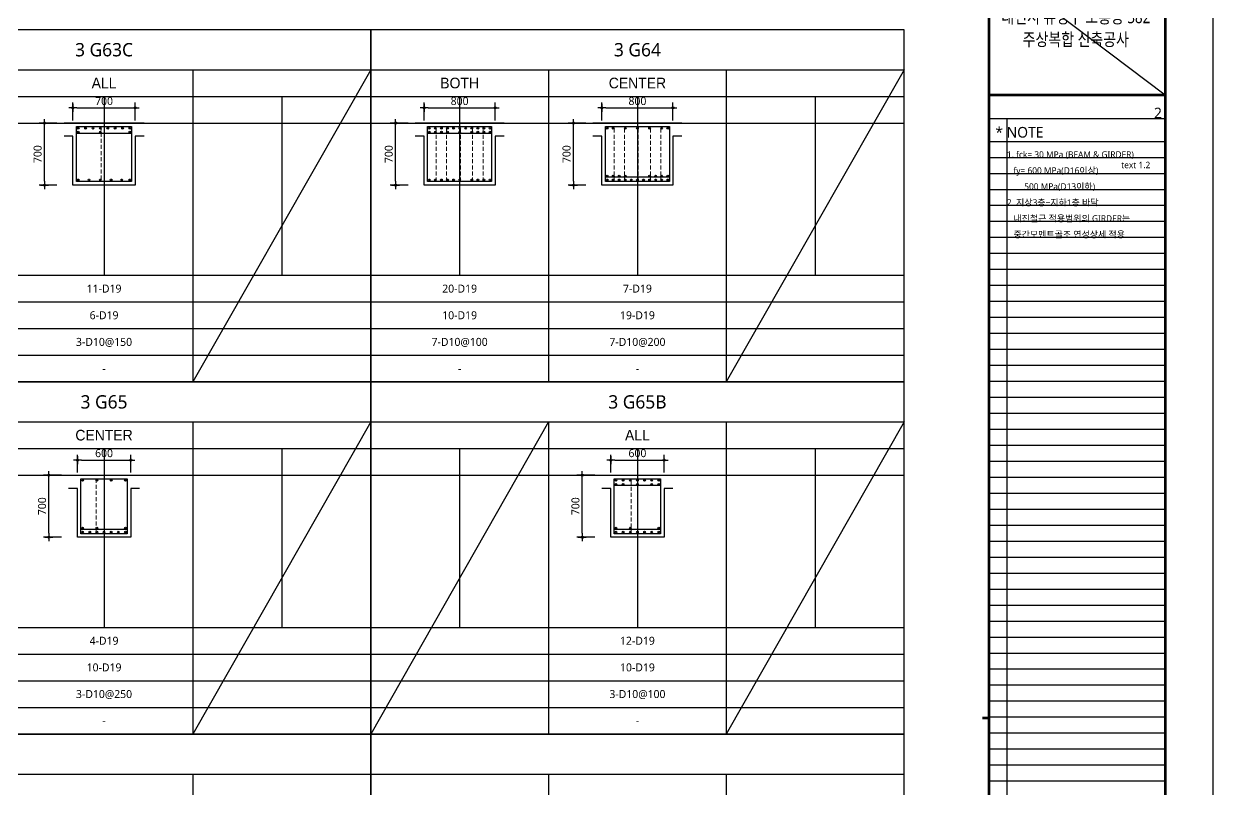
# Model space of a CAD drawing. Header units: millimetres. Extents: x 0 to 252030, y -124740 to 196020.
# Drawn here: x 137850 to 151230, y 150629 to 159247 of the extents above; entities that cross this region are included whole.
import ezdxf
from ezdxf.enums import TextEntityAlignment as Align

# ---------------------------------------------------------------- set-up
doc = ezdxf.new("R2010")
doc.units = ezdxf.units.MM
doc.header["$LTSCALE"] = 30
doc.linetypes.add('HID', pattern=[2.3, 1.5, -0.8])
doc.layers.get('DEFPOINTS').update_dxf_attribs({"color": 142})
for name, color, linetype in [('0-SEC1', 3, 'Continuous'), ('CON', 2, 'Continuous'), ('DIM', 7, 'Continuous'), ('ETC', 7, 'Continuous'), ('S-철근', 3, 'Continuous'), ('SHEET', 7, 'Continuous'), ('TEX', 3, 'Continuous'), ('TXT', 3, 'Continuous'), ('XR-FORM_(도룡동)$0$AA-SHEET', 9, 'Continuous'), ('XR-FORM_(도룡동)$0$Sheet', 7, 'Continuous'), ('XR-FORM_(도룡동)$0$Sheet-text', 3, 'Continuous')]:
    doc.layers.add(name, color=color, linetype=linetype)
doc.layers.add('TieBar', color=7, linetype='HID', lineweight=0)
doc.styles.get("Standard").update_dxf_attribs({"font": 'malgun.ttf'})
doc.styles.add('XR-FORM_(도룡동)$3$맑은고딕', font='malgun.ttf')
doc.styles.add('돋움', font='Dotum.ttf')
doc.styles.add('맑은 고딕', font='malgun.ttf')
doc.dimstyles.new('30NDIM', dxfattribs={"dimscale": 50, "dimtxt": 3, "dimasz": 1.5, "dimexe": 2, "dimexo": 6, "dimgap": 1, "dimtad": 1, "dimdec": 0, "dimrnd": 0.25, "dimzin": 0, "dimdsep": 46, "dimtxsty": 'Standard', "dimblk": 'Z_DOT', "dimcen": 5, "dimclrd": 256, "dimclre": 256, "dimclrt": 3, "dimadec": 0, "dimazin": 0, "dimtm": 1e-09, "dimtfac": 1, "dimtdec": 0, "dimtix": 1, "dimtmove": 2, "dimatfit": 1, "dimldrblk": 'Z_DOT', "dimfxl": 1, "dimtolj": 1, "dimtzin": 0, "dimarcsym": 0})

# ---------------------------------------------------------------- blocks, each defined once
blk = doc.blocks.new('Z_DOT')
at = {"layer": 'DIM', "color": 0}
for p, q in [((-1, 0), (1, 0)), ((0, -1), (0, 1))]:
    blk.add_line(p, q, dxfattribs=at)
for radius in [0.25, 0.125]:
    blk.add_circle((0, 0), radius, dxfattribs=at)
blk = doc.blocks.new('*D263')
at = {"layer": 'DEFPOINTS', "color": 0, "transparency": 16777216}
for p in [(139103, 158300), (138403, 157979), (139103, 157979)]:
    blk.add_point(p, dxfattribs=at)
at = {"layer": 'DIM', "lineweight": -2, "transparency": 16777216}
for p, q in [((138403, 158159), (138403, 158360)), ((138448, 158300), (139058, 158300)), ((139103, 158159), (139103, 158360))]:
    blk.add_line(p, q, dxfattribs=at)
at = {"layer": 'DIM', "lineweight": -2, "transparency": 16777216, "xscale": 45, "yscale": 45, "zscale": 45, "rotation": 180}
blk.add_blockref('Z_DOT', (138403, 158300), dxfattribs=at)
at = {"layer": 'DIM', "lineweight": -2, "transparency": 16777216, "xscale": 45, "yscale": 45, "zscale": 45}
blk.add_blockref('Z_DOT', (139103, 158300), dxfattribs=at)
at = {"layer": 'DIM', "color": 3, "transparency": 16777216, "insert": (138753, 158376), "char_height": 90, "attachment_point": 5}
blk.add_mtext('\\A1;700', dxfattribs=at)
blk = doc.blocks.new('*D264')
at = {"layer": 'DEFPOINTS', "color": 0, "transparency": 16777216}
for p in [(138083, 158129), (138403, 158129), (138403, 157429)]:
    blk.add_point(p, dxfattribs=at)
at = {"layer": 'DIM', "lineweight": -2, "transparency": 16777216}
for p, q in [((138223, 158129), (138023, 158129)), ((138083, 157474), (138083, 158084)), ((138223, 157429), (138023, 157429))]:
    blk.add_line(p, q, dxfattribs=at)
at = {"layer": 'DIM', "lineweight": -2, "transparency": 16777216, "xscale": 45, "yscale": 45, "zscale": 45}
for p, rotation in [((138083, 158129), 90), ((138083, 157429), 270)]:
    blk.add_blockref('Z_DOT', p, dxfattribs=dict(at, rotation=rotation))
at = {"layer": 'DIM', "color": 3, "transparency": 16777216, "insert": (138006, 157779), "char_height": 90, "attachment_point": 5, "rotation": 90}
blk.add_mtext('\\A1;700', dxfattribs=at)
blk = doc.blocks.new('*D265')
at = {"layer": 'DEFPOINTS', "color": 0, "transparency": 16777216}
for p in [(143153, 158300), (142353, 157979), (143153, 157979)]:
    blk.add_point(p, dxfattribs=at)
at = {"layer": 'DIM', "lineweight": -2, "transparency": 16777216}
for p, q in [((142353, 158159), (142353, 158360)), ((142398, 158300), (143108, 158300)), ((143153, 158159), (143153, 158360))]:
    blk.add_line(p, q, dxfattribs=at)
at = {"layer": 'DIM', "lineweight": -2, "transparency": 16777216, "xscale": 45, "yscale": 45, "zscale": 45, "rotation": 180}
blk.add_blockref('Z_DOT', (142353, 158300), dxfattribs=at)
at = {"layer": 'DIM', "lineweight": -2, "transparency": 16777216, "xscale": 45, "yscale": 45, "zscale": 45}
blk.add_blockref('Z_DOT', (143153, 158300), dxfattribs=at)
at = {"layer": 'DIM', "color": 3, "transparency": 16777216, "insert": (142753, 158376), "char_height": 90, "attachment_point": 5}
blk.add_mtext('\\A1;800', dxfattribs=at)
blk = doc.blocks.new('*D266')
at = {"layer": 'DEFPOINTS', "color": 0, "transparency": 16777216}
for p in [(142033, 158129), (142353, 158129), (142353, 157429)]:
    blk.add_point(p, dxfattribs=at)
at = {"layer": 'DIM', "lineweight": -2, "transparency": 16777216}
for p, q in [((142173, 158129), (141973, 158129)), ((142033, 157474), (142033, 158084)), ((142173, 157429), (141973, 157429))]:
    blk.add_line(p, q, dxfattribs=at)
at = {"layer": 'DIM', "lineweight": -2, "transparency": 16777216, "xscale": 45, "yscale": 45, "zscale": 45}
for p, rotation in [((142033, 158129), 90), ((142033, 157429), 270)]:
    blk.add_blockref('Z_DOT', p, dxfattribs=dict(at, rotation=rotation))
at = {"layer": 'DIM', "color": 3, "transparency": 16777216, "insert": (141956, 157779), "char_height": 90, "attachment_point": 5, "rotation": 90}
blk.add_mtext('\\A1;700', dxfattribs=at)
blk = doc.blocks.new('*D267')
at = {"layer": 'DEFPOINTS', "color": 0, "transparency": 16777216}
for p in [(145153, 158300), (144353, 157979), (145153, 157979)]:
    blk.add_point(p, dxfattribs=at)
at = {"layer": 'DIM', "lineweight": -2, "transparency": 16777216}
for p, q in [((144353, 158159), (144353, 158360)), ((144398, 158300), (145108, 158300)), ((145153, 158159), (145153, 158360))]:
    blk.add_line(p, q, dxfattribs=at)
at = {"layer": 'DIM', "lineweight": -2, "transparency": 16777216, "xscale": 45, "yscale": 45, "zscale": 45, "rotation": 180}
blk.add_blockref('Z_DOT', (144353, 158300), dxfattribs=at)
at = {"layer": 'DIM', "lineweight": -2, "transparency": 16777216, "xscale": 45, "yscale": 45, "zscale": 45}
blk.add_blockref('Z_DOT', (145153, 158300), dxfattribs=at)
at = {"layer": 'DIM', "color": 3, "transparency": 16777216, "insert": (144753, 158376), "char_height": 90, "attachment_point": 5}
blk.add_mtext('\\A1;800', dxfattribs=at)
blk = doc.blocks.new('*D268')
at = {"layer": 'DEFPOINTS', "color": 0, "transparency": 16777216}
for p in [(144033, 158129), (144353, 158129), (144353, 157429)]:
    blk.add_point(p, dxfattribs=at)
at = {"layer": 'DIM', "lineweight": -2, "transparency": 16777216}
for p, q in [((144173, 158129), (143973, 158129)), ((144033, 157474), (144033, 158084)), ((144173, 157429), (143973, 157429))]:
    blk.add_line(p, q, dxfattribs=at)
at = {"layer": 'DIM', "lineweight": -2, "transparency": 16777216, "xscale": 45, "yscale": 45, "zscale": 45}
for p, rotation in [((144033, 158129), 90), ((144033, 157429), 270)]:
    blk.add_blockref('Z_DOT', p, dxfattribs=dict(at, rotation=rotation))
at = {"layer": 'DIM', "color": 3, "transparency": 16777216, "insert": (143956, 157779), "char_height": 90, "attachment_point": 5, "rotation": 90}
blk.add_mtext('\\A1;700', dxfattribs=at)
blk = doc.blocks.new('*D273')
at = {"layer": 'DEFPOINTS', "color": 0, "transparency": 16777216}
for p in [(139053, 154335), (138453, 154015), (139053, 154015)]:
    blk.add_point(p, dxfattribs=at)
at = {"layer": 'DIM', "lineweight": -2, "transparency": 16777216}
for p, q in [((138453, 154195), (138453, 154395)), ((138498, 154335), (139008, 154335)), ((139053, 154195), (139053, 154395))]:
    blk.add_line(p, q, dxfattribs=at)
at = {"layer": 'DIM', "lineweight": -2, "transparency": 16777216, "xscale": 45, "yscale": 45, "zscale": 45, "rotation": 180}
blk.add_blockref('Z_DOT', (138453, 154335), dxfattribs=at)
at = {"layer": 'DIM', "lineweight": -2, "transparency": 16777216, "xscale": 45, "yscale": 45, "zscale": 45}
blk.add_blockref('Z_DOT', (139053, 154335), dxfattribs=at)
at = {"layer": 'DIM', "color": 3, "transparency": 16777216, "insert": (138753, 154412), "char_height": 90, "attachment_point": 5}
blk.add_mtext('\\A1;600', dxfattribs=at)
blk = doc.blocks.new('*D274')
at = {"layer": 'DEFPOINTS', "color": 0, "transparency": 16777216}
for p in [(138133, 154165), (138453, 154165), (138453, 153465)]:
    blk.add_point(p, dxfattribs=at)
at = {"layer": 'DIM', "lineweight": -2, "transparency": 16777216}
for p, q in [((138273, 154165), (138073, 154165)), ((138133, 153510), (138133, 154120)), ((138273, 153465), (138073, 153465))]:
    blk.add_line(p, q, dxfattribs=at)
at = {"layer": 'DIM', "lineweight": -2, "transparency": 16777216, "xscale": 45, "yscale": 45, "zscale": 45}
for p, rotation in [((138133, 154165), 90), ((138133, 153465), 270)]:
    blk.add_blockref('Z_DOT', p, dxfattribs=dict(at, rotation=rotation))
at = {"layer": 'DIM', "color": 3, "transparency": 16777216, "insert": (138056, 153815), "char_height": 90, "attachment_point": 5, "rotation": 90}
blk.add_mtext('\\A1;700', dxfattribs=at)
blk = doc.blocks.new('*D275')
at = {"layer": 'DEFPOINTS', "color": 0, "transparency": 16777216}
for p in [(145053, 154335), (144453, 154015), (145053, 154015)]:
    blk.add_point(p, dxfattribs=at)
at = {"layer": 'DIM', "lineweight": -2, "transparency": 16777216}
for p, q in [((144453, 154195), (144453, 154395)), ((144498, 154335), (145008, 154335)), ((145053, 154195), (145053, 154395))]:
    blk.add_line(p, q, dxfattribs=at)
at = {"layer": 'DIM', "lineweight": -2, "transparency": 16777216, "xscale": 45, "yscale": 45, "zscale": 45, "rotation": 180}
blk.add_blockref('Z_DOT', (144453, 154335), dxfattribs=at)
at = {"layer": 'DIM', "lineweight": -2, "transparency": 16777216, "xscale": 45, "yscale": 45, "zscale": 45}
blk.add_blockref('Z_DOT', (145053, 154335), dxfattribs=at)
at = {"layer": 'DIM', "color": 3, "transparency": 16777216, "insert": (144753, 154412), "char_height": 90, "attachment_point": 5}
blk.add_mtext('\\A1;600', dxfattribs=at)
blk = doc.blocks.new('*D276')
at = {"layer": 'DEFPOINTS', "color": 0, "transparency": 16777216}
for p in [(144133, 154165), (144453, 154165), (144453, 153465)]:
    blk.add_point(p, dxfattribs=at)
at = {"layer": 'DIM', "lineweight": -2, "transparency": 16777216}
for p, q in [((144273, 154165), (144073, 154165)), ((144133, 153510), (144133, 154120)), ((144273, 153465), (144073, 153465))]:
    blk.add_line(p, q, dxfattribs=at)
at = {"layer": 'DIM', "lineweight": -2, "transparency": 16777216, "xscale": 45, "yscale": 45, "zscale": 45}
for p, rotation in [((144133, 154165), 90), ((144133, 153465), 270)]:
    blk.add_blockref('Z_DOT', p, dxfattribs=dict(at, rotation=rotation))
at = {"layer": 'DIM', "color": 3, "transparency": 16777216, "insert": (144056, 153815), "char_height": 90, "attachment_point": 5, "rotation": 90}
blk.add_mtext('\\A1;700', dxfattribs=at)
blk = doc.blocks.new('XR-FORM_(도룡동)$0$S')
at = {"layer": 'DEFPOINTS'}
for p, q in [((75750, 52950), (82250, 52950)), ((75640, 52073), (82226, 52073)), ((76315, 52073), (76315, 20700)), ((82250, 51196), (75640, 51196)), ((82250, 50596), (75640, 50596)), ((82250, 49996), (75640, 49996)), ((82250, 49396), (75640, 49396)), ((82250, 48796), (75640, 48796)), ((82250, 48196), (75640, 48196)), ((82250, 47596), (75640, 47596)), ((82250, 46996), (75640, 46996)), ((82250, 46396), (75640, 46396)), ((82250, 45796), (75640, 45796)), ((82250, 45196), (75640, 45196)), ((82250, 44596), (75640, 44596)), ((82250, 43996), (75640, 43996)), ((82250, 43396), (75640, 43396)), ((82250, 42796), (75640, 42796)), ((82250, 42196), (75640, 42196)), ((82250, 41596), (75640, 41596)), ((82250, 40996), (75640, 40996)), ((82250, 40396), (75640, 40396)), ((82250, 39796), (75640, 39796)), ((82250, 39196), (75640, 39196)), ((82250, 38596), (75640, 38596)), ((82250, 37996), (75640, 37996)), ((82250, 37396), (75640, 37396)), ((82250, 36796), (75640, 36796)), ((82250, 36196), (75640, 36196)), ((82250, 35596), (75640, 35596)), ((82250, 34996), (75640, 34996)), ((82250, 34396), (75640, 34396)), ((82250, 33796), (75640, 33796)), ((82250, 33196), (75640, 33196)), ((82250, 32596), (75640, 32596)), ((82250, 31996), (75640, 31996)), ((82250, 31396), (75640, 31396)), ((82250, 30796), (75640, 30796)), ((82250, 30196), (75640, 30196)), ((82250, 29596), (75640, 29596)), ((82250, 28996), (75640, 28996)), ((82250, 28396), (75640, 28396)), ((82250, 27796), (75640, 27796)), ((82250, 27196), (75640, 27196))]:
    blk.add_line(p, q, dxfattribs=at)
at = {"layer": 'XR-FORM_(도룡동)$0$AA-SHEET', "const_width": 99.9}
blk.add_lwpolyline([(75750, 52950), (82250, 52950)], dxfattribs=at)
at = {"layer": 'XR-FORM_(도룡동)$0$Sheet', "const_width": 100}
blk.add_lwpolyline([(1850, 57950), (82250, 57950), (82250, 1200), (1850, 1200)], close=True, dxfattribs=at)
for points in [[(75640, 57950), (75640, 1200)], [(75640, 52950), (82250, 52950)]]:
    blk.add_lwpolyline(points, dxfattribs=at)
at = {"layer": 'XR-FORM_(도룡동)$0$Sheet', "linetype": 'Continuous', "const_width": 100}
blk.add_lwpolyline([(75640, 29575), (75390, 29575)], dxfattribs=at)
at = {"layer": 'DEFPOINTS', "style": 'XR-FORM_(도룡동)$3$맑은고딕'}
blk.add_text('2', height=400, dxfattribs=at).set_placement((82126, 52273), align=Align.MIDDLE_RIGHT)
blk.add_text('text 1.2', height=240, dxfattribs=at).set_placement((80599, 50202))
at = {"layer": 'XR-FORM_(도룡동)$0$Sheet-text', "style": 'XR-FORM_(도룡동)$3$맑은고딕'}
blk.add_text('* NOTE', height=400, dxfattribs=at).set_placement((75881, 51550), align=Align.MIDDLE_LEFT)
blk = doc.blocks.new('XR-FORM_(도룡동)', base_point=(101.33, -56114.51))
at = {"layer": 'DEFPOINTS'}
blk.add_line((377.95, 289.75), (411, 264.75), dxfattribs=at)
blk.add_lwpolyline([(0, 0), (420, 0), (420, 297), (0, 297)], close=True, dxfattribs=at)
at = {"xscale": 0.005, "yscale": 0.005, "zscale": 0.005}
blk.add_blockref('XR-FORM_(도룡동)$0$S', (-0.25, 0), dxfattribs=at)
at = {"layer": 'XR-FORM_(도룡동)$0$Sheet-text', "style": 'XR-FORM_(도룡동)$3$맑은고딕', "width": 0.8}
for s, p in [('대전시 유성구 도룡동 382', (394.23, 279.42)), ('주상복합 신축공사', (394.23, 275.17))]:
    blk.add_text(s, height=2.4, dxfattribs=at).set_placement(p, align=Align.MIDDLE_CENTER)
blk = doc.blocks.new('NOTE-보일람표')
at = {"layer": 'TEX', "style": '맑은 고딕'}
for s, p in [('1. fck= 30 MPa (BEAM & GIRDER)', (0, -144)), ('   fy= 600 MPa(D16이상) ', (0, -324)), ('        500 MPa(D13이하)', (0, -504)), ('2. 지상3층~지하1층 바닥', (0, -684)), ('   내진철근 적용범위의 GIRDER는', (0, -864)), ('   중간모멘트골조 연성상세 적용', (0, -1044))]:
    blk.add_text(s, height=72, dxfattribs=at).set_placement(p, align=Align.MIDDLE_LEFT)
blk = doc.blocks.new('4등분')
at = {"layer": 'DEFPOINTS'}
for p, q in [((1000, 3214), (1000, 1200)), ((3000, 3214), (3000, 1200)), ((5000, 3214), (5000, 1200)), ((0, 2914), (6000, 2914))]:
    blk.add_line(p, q, dxfattribs=at)
at = {"layer": 'SHEET'}
blk.add_line((0, 3514), (6000, 3514), dxfattribs=at)
at = {"layer": 'SHEET', "color": 6}
for p, q in [((2000, 3514), (2000, 0)), ((4000, 3514), (4000, 0)), ((0, 3214), (6000, 3214)), ((0, 1200), (6000, 1200)), ((0, 900), (6000, 900)), ((0, 600), (6000, 600)), ((0, 300), (6000, 300))]:
    blk.add_line(p, q, dxfattribs=at)
at = {"layer": 'SHEET'}
blk.add_lwpolyline([(6000, 3964), (0, 3964), (0, 0), (6000, 0)], close=True, dxfattribs=at)

msp = doc.modelspace()

# ---------------------------------------------------------------- hatches: boundary and pattern name
at = {"layer": 'S-철근'}
h = msp.add_hatch(color=256, dxfattribs=at)
edge = h.paths.add_edge_path()
edge.add_arc((138462.08013, 158070.41992), 9.55, 0, 180)
edge.add_arc((138462.08013, 158070.41992), 9.55, 180, 360)
h = msp.add_hatch(color=256, dxfattribs=at)
edge = h.paths.add_edge_path()
edge.add_arc((138462.08013, 158026.31992), 9.55, 0, 180)
edge.add_arc((138462.08013, 158026.31992), 9.55, 180, 360)
h = msp.add_hatch(color=256, dxfattribs=at)
edge = h.paths.add_edge_path()
edge.add_arc((138545.20013, 158070.41992), 9.55, 0, 180)
edge.add_arc((138545.20013, 158070.41992), 9.55, 180, 360)
h = msp.add_hatch(color=256, dxfattribs=at)
edge = h.paths.add_edge_path()
edge.add_arc((138628.32013, 158070.41992), 9.55, 0, 180)
edge.add_arc((138628.32013, 158070.41992), 9.55, 180, 360)
h = msp.add_hatch(color=256, dxfattribs=at)
edge = h.paths.add_edge_path()
edge.add_arc((138711.44013, 158070.41992), 9.55, 0, 180)
edge.add_arc((138711.44013, 158070.41992), 9.55, 180, 360)
h = msp.add_hatch(color=256, dxfattribs=at)
edge = h.paths.add_edge_path()
edge.add_arc((138711.44013, 158026.31992), 9.55, 0, 180)
edge.add_arc((138711.44013, 158026.31992), 9.55, 180, 360)
h = msp.add_hatch(color=256, dxfattribs=at)
edge = h.paths.add_edge_path()
edge.add_arc((138794.56013, 158070.41992), 9.55, 0, 180)
edge.add_arc((138794.56013, 158070.41992), 9.55, 180, 360)
h = msp.add_hatch(color=256, dxfattribs=at)
edge = h.paths.add_edge_path()
edge.add_arc((138877.68013, 158070.41992), 9.55, 0, 180)
edge.add_arc((138877.68013, 158070.41992), 9.55, 180, 360)
h = msp.add_hatch(color=256, dxfattribs=at)
edge = h.paths.add_edge_path()
edge.add_arc((138960.80013, 158070.41992), 9.55, 0, 180)
edge.add_arc((138960.80013, 158070.41992), 9.55, 180, 360)
h = msp.add_hatch(color=256, dxfattribs=at)
edge = h.paths.add_edge_path()
edge.add_arc((139043.92013, 158070.41992), 9.55, 0, 180)
edge.add_arc((139043.92013, 158070.41992), 9.55, 180, 360)
h = msp.add_hatch(color=256, dxfattribs=at)
edge = h.paths.add_edge_path()
edge.add_arc((139043.92013, 158026.31992), 9.55, 0, 180)
edge.add_arc((139043.92013, 158026.31992), 9.55, 180, 360)
h = msp.add_hatch(color=256, dxfattribs=at)
edge = h.paths.add_edge_path()
edge.add_arc((142412.08013, 158070.41992), 9.55, 0, 180)
edge.add_arc((142412.08013, 158070.41992), 9.55, 180, 360)
h = msp.add_hatch(color=256, dxfattribs=at)
edge = h.paths.add_edge_path()
edge.add_arc((142412.08013, 158026.31992), 9.55, 0, 180)
edge.add_arc((142412.08013, 158026.31992), 9.55, 180, 360)
h = msp.add_hatch(color=256, dxfattribs=at)
edge = h.paths.add_edge_path()
edge.add_arc((142480.26413, 158070.41992), 9.55, 0, 180)
edge.add_arc((142480.26413, 158070.41992), 9.55, 180, 360)
h = msp.add_hatch(color=256, dxfattribs=at)
edge = h.paths.add_edge_path()
edge.add_arc((142480.26413, 158026.31992), 9.55, 0, 180)
edge.add_arc((142480.26413, 158026.31992), 9.55, 180, 360)
h = msp.add_hatch(color=256, dxfattribs=at)
edge = h.paths.add_edge_path()
edge.add_arc((142548.44813, 158070.41992), 9.55, 0, 180)
edge.add_arc((142548.44813, 158070.41992), 9.55, 180, 360)
h = msp.add_hatch(color=256, dxfattribs=at)
edge = h.paths.add_edge_path()
edge.add_arc((142548.44813, 158026.31992), 9.55, 0, 180)
edge.add_arc((142548.44813, 158026.31992), 9.55, 180, 360)
h = msp.add_hatch(color=256, dxfattribs=at)
edge = h.paths.add_edge_path()
edge.add_arc((142616.63213, 158070.41992), 9.55, 0, 180)
edge.add_arc((142616.63213, 158070.41992), 9.55, 180, 360)
h = msp.add_hatch(color=256, dxfattribs=at)
edge = h.paths.add_edge_path()
edge.add_arc((142616.63213, 158026.31992), 9.55, 0, 180)
edge.add_arc((142616.63213, 158026.31992), 9.55, 180, 360)
h = msp.add_hatch(color=256, dxfattribs=at)
edge = h.paths.add_edge_path()
edge.add_arc((142684.81613, 158070.41992), 9.55, 0, 180)
edge.add_arc((142684.81613, 158070.41992), 9.55, 180, 360)
h = msp.add_hatch(color=256, dxfattribs=at)
edge = h.paths.add_edge_path()
edge.add_arc((142753.00013, 158070.41992), 9.55, 0, 180)
edge.add_arc((142753.00013, 158070.41992), 9.55, 180, 360)
h = msp.add_hatch(color=256, dxfattribs=at)
edge = h.paths.add_edge_path()
edge.add_arc((142753.00013, 158026.31992), 9.55, 0, 180)
edge.add_arc((142753.00013, 158026.31992), 9.55, 180, 360)
h = msp.add_hatch(color=256, dxfattribs=at)
edge = h.paths.add_edge_path()
edge.add_arc((142821.18413, 158070.41992), 9.55, 0, 180)
edge.add_arc((142821.18413, 158070.41992), 9.55, 180, 360)
h = msp.add_hatch(color=256, dxfattribs=at)
edge = h.paths.add_edge_path()
edge.add_arc((142889.36813, 158070.41992), 9.55, 0, 180)
edge.add_arc((142889.36813, 158070.41992), 9.55, 180, 360)
h = msp.add_hatch(color=256, dxfattribs=at)
edge = h.paths.add_edge_path()
edge.add_arc((142889.36813, 158026.31992), 9.55, 0, 180)
edge.add_arc((142889.36813, 158026.31992), 9.55, 180, 360)
h = msp.add_hatch(color=256, dxfattribs=at)
edge = h.paths.add_edge_path()
edge.add_arc((142957.55213, 158070.41992), 9.55, 0, 180)
edge.add_arc((142957.55213, 158070.41992), 9.55, 180, 360)
h = msp.add_hatch(color=256, dxfattribs=at)
edge = h.paths.add_edge_path()
edge.add_arc((142957.55213, 158026.31992), 9.55, 0, 180)
edge.add_arc((142957.55213, 158026.31992), 9.55, 180, 360)
h = msp.add_hatch(color=256, dxfattribs=at)
edge = h.paths.add_edge_path()
edge.add_arc((143025.73613, 158070.41992), 9.55, 0, 180)
edge.add_arc((143025.73613, 158070.41992), 9.55, 180, 360)
h = msp.add_hatch(color=256, dxfattribs=at)
edge = h.paths.add_edge_path()
edge.add_arc((143025.73613, 158026.31992), 9.55, 0, 180)
edge.add_arc((143025.73613, 158026.31992), 9.55, 180, 360)
h = msp.add_hatch(color=256, dxfattribs=at)
edge = h.paths.add_edge_path()
edge.add_arc((143093.92013, 158070.41992), 9.55, 0, 180)
edge.add_arc((143093.92013, 158070.41992), 9.55, 180, 360)
h = msp.add_hatch(color=256, dxfattribs=at)
edge = h.paths.add_edge_path()
edge.add_arc((143093.92013, 158026.31992), 9.55, 0, 180)
edge.add_arc((143093.92013, 158026.31992), 9.55, 180, 360)
h = msp.add_hatch(color=256, dxfattribs=at)
edge = h.paths.add_edge_path()
edge.add_arc((144412.08013, 158070.41992), 9.55, 0, 180)
edge.add_arc((144412.08013, 158070.41992), 9.55, 180, 360)
h = msp.add_hatch(color=256, dxfattribs=at)
edge = h.paths.add_edge_path()
edge.add_arc((144480.26413, 158070.41992), 9.55, 0, 180)
edge.add_arc((144480.26413, 158070.41992), 9.55, 180, 360)
h = msp.add_hatch(color=256, dxfattribs=at)
edge = h.paths.add_edge_path()
edge.add_arc((144616.63213, 158070.41992), 9.55, 0, 180)
edge.add_arc((144616.63213, 158070.41992), 9.55, 180, 360)
h = msp.add_hatch(color=256, dxfattribs=at)
edge = h.paths.add_edge_path()
edge.add_arc((144753.00013, 158070.41992), 9.55, 0, 180)
edge.add_arc((144753.00013, 158070.41992), 9.55, 180, 360)
h = msp.add_hatch(color=256, dxfattribs=at)
edge = h.paths.add_edge_path()
edge.add_arc((144889.36813, 158070.41992), 9.55, 0, 180)
edge.add_arc((144889.36813, 158070.41992), 9.55, 180, 360)
h = msp.add_hatch(color=256, dxfattribs=at)
edge = h.paths.add_edge_path()
edge.add_arc((145025.73613, 158070.41992), 9.55, 0, 180)
edge.add_arc((145025.73613, 158070.41992), 9.55, 180, 360)
h = msp.add_hatch(color=256, dxfattribs=at)
edge = h.paths.add_edge_path()
edge.add_arc((145093.92013, 158070.41992), 9.55, 0, 180)
edge.add_arc((145093.92013, 158070.41992), 9.55, 180, 360)
h = msp.add_hatch(color=256, dxfattribs=at)
edge = h.paths.add_edge_path()
edge.add_arc((138462.08013, 157488.57992), 9.55, 0, 180)
edge.add_arc((138462.08013, 157488.57992), 9.55, 180, 360)
h = msp.add_hatch(color=256, dxfattribs=at)
edge = h.paths.add_edge_path()
edge.add_arc((138583.02708, 157488.57992), 9.55, 0, 180)
edge.add_arc((138583.02708, 157488.57992), 9.55, 180, 360)
h = msp.add_hatch(color=256, dxfattribs=at)
edge = h.paths.add_edge_path()
edge.add_arc((138711.44013, 157488.57992), 9.55, 0, 180)
edge.add_arc((138711.44013, 157488.57992), 9.55, 180, 360)
h = msp.add_hatch(color=256, dxfattribs=at)
edge = h.paths.add_edge_path()
edge.add_arc((138833.0165, 157488.57992), 9.55, 0, 180)
edge.add_arc((138833.0165, 157488.57992), 9.55, 180, 360)
h = msp.add_hatch(color=256, dxfattribs=at)
edge = h.paths.add_edge_path()
edge.add_arc((138950.93953, 157488.57992), 9.55, 0, 180)
edge.add_arc((138950.93953, 157488.57992), 9.55, 180, 360)
h = msp.add_hatch(color=256, dxfattribs=at)
edge = h.paths.add_edge_path()
edge.add_arc((139043.92013, 157488.57992), 9.55, 0, 180)
edge.add_arc((139043.92013, 157488.57992), 9.55, 180, 360)
h = msp.add_hatch(color=256, dxfattribs=at)
edge = h.paths.add_edge_path()
edge.add_arc((142412.08013, 157488.57992), 9.55, 0, 180)
edge.add_arc((142412.08013, 157488.57992), 9.55, 180, 360)
h = msp.add_hatch(color=256, dxfattribs=at)
edge = h.paths.add_edge_path()
edge.add_arc((142480.26413, 157488.57992), 9.55, 0, 180)
edge.add_arc((142480.26413, 157488.57992), 9.55, 180, 360)
h = msp.add_hatch(color=256, dxfattribs=at)
edge = h.paths.add_edge_path()
edge.add_arc((142548.44813, 157488.57992), 9.55, 0, 180)
edge.add_arc((142548.44813, 157488.57992), 9.55, 180, 360)
h = msp.add_hatch(color=256, dxfattribs=at)
edge = h.paths.add_edge_path()
edge.add_arc((142616.63213, 157488.57992), 9.55, 0, 180)
edge.add_arc((142616.63213, 157488.57992), 9.55, 180, 360)
h = msp.add_hatch(color=256, dxfattribs=at)
edge = h.paths.add_edge_path()
edge.add_arc((142684.81613, 157488.57992), 9.55, 0, 180)
edge.add_arc((142684.81613, 157488.57992), 9.55, 180, 360)
h = msp.add_hatch(color=256, dxfattribs=at)
edge = h.paths.add_edge_path()
edge.add_arc((142753.00013, 157488.57992), 9.55, 0, 180)
edge.add_arc((142753.00013, 157488.57992), 9.55, 180, 360)
h = msp.add_hatch(color=256, dxfattribs=at)
edge = h.paths.add_edge_path()
edge.add_arc((142889.36813, 157488.57992), 9.55, 0, 180)
edge.add_arc((142889.36813, 157488.57992), 9.55, 180, 360)
h = msp.add_hatch(color=256, dxfattribs=at)
edge = h.paths.add_edge_path()
edge.add_arc((142957.55213, 157488.57992), 9.55, 0, 180)
edge.add_arc((142957.55213, 157488.57992), 9.55, 180, 360)
h = msp.add_hatch(color=256, dxfattribs=at)
edge = h.paths.add_edge_path()
edge.add_arc((143025.73613, 157488.57992), 9.55, 0, 180)
edge.add_arc((143025.73613, 157488.57992), 9.55, 180, 360)
h = msp.add_hatch(color=256, dxfattribs=at)
edge = h.paths.add_edge_path()
edge.add_arc((143093.92013, 157488.57992), 9.55, 0, 180)
edge.add_arc((143093.92013, 157488.57992), 9.55, 180, 360)
h = msp.add_hatch(color=256, dxfattribs=at)
edge = h.paths.add_edge_path()
edge.add_arc((144412.08013, 157532.67992), 9.55, 0, 180)
edge.add_arc((144412.08013, 157532.67992), 9.55, 180, 360)
h = msp.add_hatch(color=256, dxfattribs=at)
edge = h.paths.add_edge_path()
edge.add_arc((144412.08013, 157488.57992), 9.55, 0, 180)
edge.add_arc((144412.08013, 157488.57992), 9.55, 180, 360)
h = msp.add_hatch(color=256, dxfattribs=at)
edge = h.paths.add_edge_path()
edge.add_arc((144480.26413, 157532.67992), 9.55, 0, 180)
edge.add_arc((144480.26413, 157532.67992), 9.55, 180, 360)
h = msp.add_hatch(color=256, dxfattribs=at)
edge = h.paths.add_edge_path()
edge.add_arc((144480.26413, 157488.57992), 9.55, 0, 180)
edge.add_arc((144480.26413, 157488.57992), 9.55, 180, 360)
h = msp.add_hatch(color=256, dxfattribs=at)
edge = h.paths.add_edge_path()
edge.add_arc((144548.44813, 157532.67992), 9.55, 0, 180)
edge.add_arc((144548.44813, 157532.67992), 9.55, 180, 360)
h = msp.add_hatch(color=256, dxfattribs=at)
edge = h.paths.add_edge_path()
edge.add_arc((144548.44813, 157488.57992), 9.55, 0, 180)
edge.add_arc((144548.44813, 157488.57992), 9.55, 180, 360)
h = msp.add_hatch(color=256, dxfattribs=at)
edge = h.paths.add_edge_path()
edge.add_arc((144616.63213, 157532.67992), 9.55, 0, 180)
edge.add_arc((144616.63213, 157532.67992), 9.55, 180, 360)
h = msp.add_hatch(color=256, dxfattribs=at)
edge = h.paths.add_edge_path()
edge.add_arc((144616.63213, 157488.57992), 9.55, 0, 180)
edge.add_arc((144616.63213, 157488.57992), 9.55, 180, 360)
h = msp.add_hatch(color=256, dxfattribs=at)
edge = h.paths.add_edge_path()
edge.add_arc((144684.81613, 157488.57992), 9.55, 0, 180)
edge.add_arc((144684.81613, 157488.57992), 9.55, 180, 360)
h = msp.add_hatch(color=256, dxfattribs=at)
edge = h.paths.add_edge_path()
edge.add_arc((144753.00013, 157488.57992), 9.55, 0, 180)
edge.add_arc((144753.00013, 157488.57992), 9.55, 180, 360)
h = msp.add_hatch(color=256, dxfattribs=at)
edge = h.paths.add_edge_path()
edge.add_arc((144821.18413, 157488.57992), 9.55, 0, 180)
edge.add_arc((144821.18413, 157488.57992), 9.55, 180, 360)
h = msp.add_hatch(color=256, dxfattribs=at)
edge = h.paths.add_edge_path()
edge.add_arc((144889.36813, 157532.67992), 9.55, 0, 180)
edge.add_arc((144889.36813, 157532.67992), 9.55, 180, 360)
h = msp.add_hatch(color=256, dxfattribs=at)
edge = h.paths.add_edge_path()
edge.add_arc((144889.36813, 157488.57992), 9.55, 0, 180)
edge.add_arc((144889.36813, 157488.57992), 9.55, 180, 360)
h = msp.add_hatch(color=256, dxfattribs=at)
edge = h.paths.add_edge_path()
edge.add_arc((144957.55213, 157532.67992), 9.55, 0, 180)
edge.add_arc((144957.55213, 157532.67992), 9.55, 180, 360)
h = msp.add_hatch(color=256, dxfattribs=at)
edge = h.paths.add_edge_path()
edge.add_arc((144957.55213, 157488.57992), 9.55, 0, 180)
edge.add_arc((144957.55213, 157488.57992), 9.55, 180, 360)
h = msp.add_hatch(color=256, dxfattribs=at)
edge = h.paths.add_edge_path()
edge.add_arc((145025.73613, 157532.67992), 9.55, 0, 180)
edge.add_arc((145025.73613, 157532.67992), 9.55, 180, 360)
h = msp.add_hatch(color=256, dxfattribs=at)
edge = h.paths.add_edge_path()
edge.add_arc((145025.73613, 157488.57992), 9.55, 0, 180)
edge.add_arc((145025.73613, 157488.57992), 9.55, 180, 360)
h = msp.add_hatch(color=256, dxfattribs=at)
edge = h.paths.add_edge_path()
edge.add_arc((145093.92013, 157532.67992), 9.55, 0, 180)
edge.add_arc((145093.92013, 157532.67992), 9.55, 180, 360)
h = msp.add_hatch(color=256, dxfattribs=at)
edge = h.paths.add_edge_path()
edge.add_arc((145093.92013, 157488.57992), 9.55, 0, 180)
edge.add_arc((145093.92013, 157488.57992), 9.55, 180, 360)
h = msp.add_hatch(color=256, dxfattribs=at)
edge = h.paths.add_edge_path()
edge.add_arc((138512.08013, 154105.91992), 9.55, 0, 180)
edge.add_arc((138512.08013, 154105.91992), 9.55, 180, 360)
h = msp.add_hatch(color=256, dxfattribs=at)
edge = h.paths.add_edge_path()
edge.add_arc((138672.69347, 154105.91992), 9.55, 0, 180)
edge.add_arc((138672.69347, 154105.91992), 9.55, 180, 360)
h = msp.add_hatch(color=256, dxfattribs=at)
edge = h.paths.add_edge_path()
edge.add_arc((138833.3068, 154105.91992), 9.55, 0, 180)
edge.add_arc((138833.3068, 154105.91992), 9.55, 180, 360)
h = msp.add_hatch(color=256, dxfattribs=at)
edge = h.paths.add_edge_path()
edge.add_arc((138993.92013, 154105.91992), 9.55, 0, 180)
edge.add_arc((138993.92013, 154105.91992), 9.55, 180, 360)
h = msp.add_hatch(color=256, dxfattribs=at)
edge = h.paths.add_edge_path()
edge.add_arc((144512.08013, 154105.91992), 9.55, 0, 180)
edge.add_arc((144512.08013, 154105.91992), 9.55, 180, 360)
h = msp.add_hatch(color=256, dxfattribs=at)
edge = h.paths.add_edge_path()
edge.add_arc((144512.08013, 154061.81992), 9.55, 0, 180)
edge.add_arc((144512.08013, 154061.81992), 9.55, 180, 360)
h = msp.add_hatch(color=256, dxfattribs=at)
edge = h.paths.add_edge_path()
edge.add_arc((144592.3868, 154105.91992), 9.55, 0, 180)
edge.add_arc((144592.3868, 154105.91992), 9.55, 180, 360)
h = msp.add_hatch(color=256, dxfattribs=at)
edge = h.paths.add_edge_path()
edge.add_arc((144592.3868, 154061.81992), 9.55, 0, 180)
edge.add_arc((144592.3868, 154061.81992), 9.55, 180, 360)
h = msp.add_hatch(color=256, dxfattribs=at)
edge = h.paths.add_edge_path()
edge.add_arc((144672.69347, 154105.91992), 9.55, 0, 180)
edge.add_arc((144672.69347, 154105.91992), 9.55, 180, 360)
h = msp.add_hatch(color=256, dxfattribs=at)
edge = h.paths.add_edge_path()
edge.add_arc((144753.00013, 154105.91992), 9.55, 0, 180)
edge.add_arc((144753.00013, 154105.91992), 9.55, 180, 360)
h = msp.add_hatch(color=256, dxfattribs=at)
edge = h.paths.add_edge_path()
edge.add_arc((144753.00013, 154061.81992), 9.55, 0, 180)
edge.add_arc((144753.00013, 154061.81992), 9.55, 180, 360)
h = msp.add_hatch(color=256, dxfattribs=at)
edge = h.paths.add_edge_path()
edge.add_arc((144833.3068, 154105.91992), 9.55, 0, 180)
edge.add_arc((144833.3068, 154105.91992), 9.55, 180, 360)
h = msp.add_hatch(color=256, dxfattribs=at)
edge = h.paths.add_edge_path()
edge.add_arc((144913.61347, 154105.91992), 9.55, 0, 180)
edge.add_arc((144913.61347, 154105.91992), 9.55, 180, 360)
h = msp.add_hatch(color=256, dxfattribs=at)
edge = h.paths.add_edge_path()
edge.add_arc((144913.61347, 154061.81992), 9.55, 0, 180)
edge.add_arc((144913.61347, 154061.81992), 9.55, 180, 360)
h = msp.add_hatch(color=256, dxfattribs=at)
edge = h.paths.add_edge_path()
edge.add_arc((144993.92013, 154105.91992), 9.55, 0, 180)
edge.add_arc((144993.92013, 154105.91992), 9.55, 180, 360)
h = msp.add_hatch(color=256, dxfattribs=at)
edge = h.paths.add_edge_path()
edge.add_arc((144993.92013, 154061.81992), 9.55, 0, 180)
edge.add_arc((144993.92013, 154061.81992), 9.55, 180, 360)
h = msp.add_hatch(color=256, dxfattribs=at)
edge = h.paths.add_edge_path()
edge.add_arc((138512.08013, 153568.17992), 9.55, 0, 180)
edge.add_arc((138512.08013, 153568.17992), 9.55, 180, 360)
h = msp.add_hatch(color=256, dxfattribs=at)
edge = h.paths.add_edge_path()
edge.add_arc((138512.08013, 153524.07992), 9.55, 0, 180)
edge.add_arc((138512.08013, 153524.07992), 9.55, 180, 360)
h = msp.add_hatch(color=256, dxfattribs=at)
edge = h.paths.add_edge_path()
edge.add_arc((138592.3868, 153524.07992), 9.55, 0, 180)
edge.add_arc((138592.3868, 153524.07992), 9.55, 180, 360)
h = msp.add_hatch(color=256, dxfattribs=at)
edge = h.paths.add_edge_path()
edge.add_arc((138672.69347, 153568.17992), 9.55, 0, 180)
edge.add_arc((138672.69347, 153568.17992), 9.55, 180, 360)
h = msp.add_hatch(color=256, dxfattribs=at)
edge = h.paths.add_edge_path()
edge.add_arc((138672.69347, 153524.07992), 9.55, 0, 180)
edge.add_arc((138672.69347, 153524.07992), 9.55, 180, 360)
h = msp.add_hatch(color=256, dxfattribs=at)
edge = h.paths.add_edge_path()
edge.add_arc((138753.00013, 153524.07992), 9.55, 0, 180)
edge.add_arc((138753.00013, 153524.07992), 9.55, 180, 360)
h = msp.add_hatch(color=256, dxfattribs=at)
edge = h.paths.add_edge_path()
edge.add_arc((138833.3068, 153524.07992), 9.55, 0, 180)
edge.add_arc((138833.3068, 153524.07992), 9.55, 180, 360)
h = msp.add_hatch(color=256, dxfattribs=at)
edge = h.paths.add_edge_path()
edge.add_arc((138913.61347, 153524.07992), 9.55, 0, 180)
edge.add_arc((138913.61347, 153524.07992), 9.55, 180, 360)
h = msp.add_hatch(color=256, dxfattribs=at)
edge = h.paths.add_edge_path()
edge.add_arc((138993.92013, 153568.17992), 9.55, 0, 180)
edge.add_arc((138993.92013, 153568.17992), 9.55, 180, 360)
h = msp.add_hatch(color=256, dxfattribs=at)
edge = h.paths.add_edge_path()
edge.add_arc((138993.92013, 153524.07992), 9.55, 0, 180)
edge.add_arc((138993.92013, 153524.07992), 9.55, 180, 360)
h = msp.add_hatch(color=256, dxfattribs=at)
edge = h.paths.add_edge_path()
edge.add_arc((144512.08013, 153568.17992), 9.55, 0, 180)
edge.add_arc((144512.08013, 153568.17992), 9.55, 180, 360)
h = msp.add_hatch(color=256, dxfattribs=at)
edge = h.paths.add_edge_path()
edge.add_arc((144512.08013, 153524.07992), 9.55, 0, 180)
edge.add_arc((144512.08013, 153524.07992), 9.55, 180, 360)
h = msp.add_hatch(color=256, dxfattribs=at)
edge = h.paths.add_edge_path()
edge.add_arc((144592.3868, 153524.07992), 9.55, 0, 180)
edge.add_arc((144592.3868, 153524.07992), 9.55, 180, 360)
h = msp.add_hatch(color=256, dxfattribs=at)
edge = h.paths.add_edge_path()
edge.add_arc((144672.69347, 153568.17992), 9.55, 0, 180)
edge.add_arc((144672.69347, 153568.17992), 9.55, 180, 360)
h = msp.add_hatch(color=256, dxfattribs=at)
edge = h.paths.add_edge_path()
edge.add_arc((144672.69347, 153524.07992), 9.55, 0, 180)
edge.add_arc((144672.69347, 153524.07992), 9.55, 180, 360)
h = msp.add_hatch(color=256, dxfattribs=at)
edge = h.paths.add_edge_path()
edge.add_arc((144753.00013, 153524.07992), 9.55, 0, 180)
edge.add_arc((144753.00013, 153524.07992), 9.55, 180, 360)
h = msp.add_hatch(color=256, dxfattribs=at)
edge = h.paths.add_edge_path()
edge.add_arc((144833.3068, 153524.07992), 9.55, 0, 180)
edge.add_arc((144833.3068, 153524.07992), 9.55, 180, 360)
h = msp.add_hatch(color=256, dxfattribs=at)
edge = h.paths.add_edge_path()
edge.add_arc((144913.61347, 153524.07992), 9.55, 0, 180)
edge.add_arc((144913.61347, 153524.07992), 9.55, 180, 360)
h = msp.add_hatch(color=256, dxfattribs=at)
edge = h.paths.add_edge_path()
edge.add_arc((144993.92013, 153568.17992), 9.55, 0, 180)
edge.add_arc((144993.92013, 153568.17992), 9.55, 180, 360)
h = msp.add_hatch(color=256, dxfattribs=at)
edge = h.paths.add_edge_path()
edge.add_arc((144993.92013, 153524.07992), 9.55, 0, 180)
edge.add_arc((144993.92013, 153524.07992), 9.55, 180, 360)

# ---------------------------------------------------------------- linework, layer by layer
at = {"layer": 'CON', "color": 8}
for p, q in [((138303.00013, 158129.49992), (139203.00013, 158129.49992)), ((142253.00013, 158129.49992), (143253.00013, 158129.49992)), ((144253.00013, 158129.49992), (145253.00013, 158129.49992)), ((138353.00013, 154164.99992), (139153.00013, 154164.99992)), ((144353.00013, 154164.99992), (145153.00013, 154164.99992))]:
    msp.add_line(p, q, dxfattribs=at)
for points in [[(139203.00013, 157979.49992), (139103.00013, 157979.49992), (139103.00013, 157429.49992), (138403.00013, 157429.49992), (138403.00013, 157979.49992), (138303.00013, 157979.49992)], [(143253.00013, 157979.49992), (143153.00013, 157979.49992), (143153.00013, 157429.49992), (142353.00013, 157429.49992), (142353.00013, 157979.49992), (142253.00013, 157979.49992)], [(145253.00013, 157979.49992), (145153.00013, 157979.49992), (145153.00013, 157429.49992), (144353.00013, 157429.49992), (144353.00013, 157979.49992), (144253.00013, 157979.49992)], [(139153.00013, 154014.99992), (139053.00013, 154014.99992), (139053.00013, 153464.99992), (138453.00013, 153464.99992), (138453.00013, 154014.99992), (138353.00013, 154014.99992)], [(145153.00013, 154014.99992), (145053.00013, 154014.99992), (145053.00013, 153464.99992), (144453.00013, 153464.99992), (144453.00013, 154014.99992), (144353.00013, 154014.99992)]]:
    msp.add_lwpolyline(points, dxfattribs=at)
at = {"layer": 'ETC', "color": 8}
for p, q in [((138443.00013, 158016.76992), (139063.00013, 158016.76992)), ((142393.00013, 158016.76992), (143113.00013, 158016.76992)), ((144393.00013, 157523.12992), (145113.00013, 157523.12992)), ((144493.00013, 154052.26992), (145013.00013, 154052.26992)), ((138493.00013, 153558.62992), (139013.00013, 153558.62992)), ((144493.00013, 153558.62992), (145013.00013, 153558.62992))]:
    msp.add_line(p, q, dxfattribs=at)
at = {"layer": 'S-철근'}
for points in [[(138443.00013, 157469.49992), (138443.00013, 158089.49992), (139063.00013, 158089.49992), (139063.00013, 157469.49992), (138443.00013, 157469.49992)], [(142393.00013, 157469.49992), (142393.00013, 158089.49992), (143113.00013, 158089.49992), (143113.00013, 157469.49992), (142393.00013, 157469.49992)], [(144393.00013, 157469.49992), (144393.00013, 158089.49992), (145113.00013, 158089.49992), (145113.00013, 157469.49992), (144393.00013, 157469.49992)], [(138493.00013, 153504.99992), (138493.00013, 154124.99992), (139013.00013, 154124.99992), (139013.00013, 153504.99992), (138493.00013, 153504.99992)], [(144493.00013, 153504.99992), (144493.00013, 154124.99992), (145013.00013, 154124.99992), (145013.00013, 153504.99992), (144493.00013, 153504.99992)]]:
    msp.add_lwpolyline(points, dxfattribs=at)
for centre in [(138462.08013, 158070.41992), (138462.08013, 158026.31992), (138545.20013, 158070.41992), (138628.32013, 158070.41992), (138711.44013, 158070.41992), (138711.44013, 158026.31992), (138794.56013, 158070.41992), (138877.68013, 158070.41992), (138960.80013, 158070.41992), (139043.92013, 158070.41992), (139043.92013, 158026.31992), (142412.08013, 158070.41992), (142412.08013, 158026.31992), (142480.26413, 158070.41992), (142480.26413, 158026.31992), (142548.44813, 158070.41992), (142548.44813, 158026.31992), (142616.63213, 158070.41992), (142616.63213, 158026.31992), (142684.81613, 158070.41992), (142753.00013, 158070.41992), (142753.00013, 158026.31992), (142821.18413, 158070.41992), (142889.36813, 158070.41992), (142889.36813, 158026.31992), (142957.55213, 158070.41992), (142957.55213, 158026.31992), (143025.73613, 158070.41992), (143025.73613, 158026.31992), (143093.92013, 158070.41992), (143093.92013, 158026.31992), (144412.08013, 158070.41992), (144480.26413, 158070.41992), (144616.63213, 158070.41992), (144753.00013, 158070.41992), (144889.36813, 158070.41992), (145025.73613, 158070.41992), (145093.92013, 158070.41992), (138462.08013, 157488.57992), (138583.02708, 157488.57992), (138711.44013, 157488.57992), (138833.0165, 157488.57992), (138950.93953, 157488.57992), (139043.92013, 157488.57992), (142412.08013, 157488.57992), (142480.26413, 157488.57992), (142548.44813, 157488.57992), (142616.63213, 157488.57992), (142684.81613, 157488.57992), (142753.00013, 157488.57992), (142889.36813, 157488.57992), (142957.55213, 157488.57992), (143025.73613, 157488.57992), (143093.92013, 157488.57992), (144412.08013, 157532.67992), (144412.08013, 157488.57992), (144480.26413, 157532.67992), (144480.26413, 157488.57992), (144548.44813, 157532.67992), (144548.44813, 157488.57992), (144616.63213, 157532.67992), (144616.63213, 157488.57992), (144684.81613, 157488.57992), (144753.00013, 157488.57992), (144821.18413, 157488.57992), (144889.36813, 157532.67992), (144889.36813, 157488.57992), (144957.55213, 157532.67992), (144957.55213, 157488.57992), (145025.73613, 157532.67992), (145025.73613, 157488.57992), (145093.92013, 157532.67992), (145093.92013, 157488.57992), (138512.08013, 154105.91992), (138672.69347, 154105.91992), (138833.3068, 154105.91992), (138993.92013, 154105.91992), (144512.08013, 154105.91992), (144512.08013, 154061.81992), (144592.3868, 154105.91992), (144592.3868, 154061.81992), (144672.69347, 154105.91992), (144753.00013, 154105.91992), (144753.00013, 154061.81992), (144833.3068, 154105.91992), (144913.61347, 154105.91992), (144913.61347, 154061.81992), (144993.92013, 154105.91992), (144993.92013, 154061.81992), (138512.08013, 153568.17992), (138512.08013, 153524.07992), (138592.3868, 153524.07992), (138672.69347, 153568.17992), (138672.69347, 153524.07992), (138753.00013, 153524.07992), (138833.3068, 153524.07992), (138913.61347, 153524.07992), (138993.92013, 153568.17992), (138993.92013, 153524.07992), (144512.08013, 153568.17992), (144512.08013, 153524.07992), (144592.3868, 153524.07992), (144672.69347, 153568.17992), (144672.69347, 153524.07992), (144753.00013, 153524.07992), (144833.3068, 153524.07992), (144913.61347, 153524.07992), (144993.92013, 153568.17992), (144993.92013, 153524.07992)]:
    msp.add_circle(centre, 9.55, dxfattribs=at)
at = {"layer": 'SHEET'}
for p, q in [((141753.00013, 158729.49992), (139753.00013, 155214.99992)), ((147753.00013, 158729.49992), (145753.00013, 155214.99992)), ((141753.00013, 154764.99992), (139753.00013, 151250.49992)), ((143753.00013, 154764.99992), (141753.00013, 151250.49992)), ((147753.00013, 154764.99992), (145753.00013, 151250.49992))]:
    msp.add_line(p, q, dxfattribs=at)
at = {"layer": 'TieBar'}
for p, q in [((138720.99013, 158089.49992), (138720.99013, 157469.49992)), ((142489.81413, 157469.49992), (142489.81413, 158089.49992)), ((142607.08213, 157469.49992), (142607.08213, 158089.49992)), ((142762.55013, 157469.49992), (142762.55013, 158089.49992)), ((142898.91813, 157469.49992), (142898.91813, 158089.49992)), ((143016.18613, 157469.49992), (143016.18613, 158089.49992)), ((144489.81413, 157469.49992), (144489.81413, 158089.49992)), ((144607.08213, 157469.49992), (144607.08213, 158089.49992)), ((144762.55013, 157469.49992), (144762.55013, 158089.49992)), ((144898.91813, 157469.49992), (144898.91813, 158089.49992)), ((145016.18613, 157469.49992), (145016.18613, 158089.49992)), ((138663.14347, 154124.99992), (138663.14347, 153504.99992)), ((144682.24347, 153504.99992), (144682.24347, 154124.99992))]:
    msp.add_line(p, q, dxfattribs=at)

# ---------------------------------------------------------------- block references
for p in [(135753.00013, 155214.99992), (141753.00013, 155214.99992), (135753.00013, 151250.49992), (141753.00013, 151250.49992), (135753.00013, 147285.99992), (141753.00013, 147285.99992)]:
    msp.add_blockref('4등분', p)
at = {"layer": '0-SEC1', "xscale": 60, "yscale": 60, "zscale": 60}
msp.add_blockref('XR-FORM_(도룡동)', (132110.02429, -3224310.57868), dxfattribs=at)
at = {"layer": 'S-철근'}
msp.add_blockref('NOTE-보일람표', (148909.3931, 157918.91905), dxfattribs=at)

# ---------------------------------------------------------------- texts
at = {"layer": 'TXT', "color": 2, "style": '맑은 고딕'}
for s, p in [('3 G63C', (138753.00013, 158954.49992)), ('3 G64', (144753.00013, 158954.49992)), ('3 G65', (138753.00013, 154989.99992)), ('3 G65B', (144753.00013, 154989.99992))]:
    msp.add_text(s, height=150, dxfattribs=at).set_placement(p, align=Align.MIDDLE_CENTER)
at = {"layer": 'TXT'}
for s, height, style, p in [('ALL', 120, '돋움', (138753.00013, 158579.49992)), ('BOTH', 120, '돋움', (142753.00013, 158579.49992)), ('CENTER', 120, '돋움', (144753.00013, 158579.49992)), ('11-D19', 90, '맑은 고딕', (138753.00013, 156264.99992)), ('20-D19', 90, '맑은 고딕', (142753.00013, 156264.99992)), ('7-D19', 90, '맑은 고딕', (144753.00013, 156264.99992)), ('6-D19', 90, '맑은 고딕', (138753.00013, 155964.99992)), ('10-D19', 90, '맑은 고딕', (142753.00013, 155964.99992)), ('19-D19', 90, '맑은 고딕', (144753.00013, 155964.99992)), ('3-D10@150', 90, '맑은 고딕', (138753.00013, 155664.99992)), ('7-D10@100', 90, '맑은 고딕', (142753.00013, 155664.99992)), ('7-D10@200', 90, '맑은 고딕', (144753.00013, 155664.99992)), ('-', 90, '맑은 고딕', (138753.00013, 155364.99992)), ('-', 90, '맑은 고딕', (142753.00013, 155364.99992)), ('-', 90, '맑은 고딕', (144753.00013, 155364.99992)), ('CENTER', 120, '돋움', (138753.00013, 154614.99992)), ('ALL', 120, '돋움', (144753.00013, 154614.99992)), ('4-D19', 90, '맑은 고딕', (138753.00013, 152300.49992)), ('12-D19', 90, '맑은 고딕', (144753.00013, 152300.49992)), ('10-D19', 90, '맑은 고딕', (138753.00013, 152000.49992)), ('10-D19', 90, '맑은 고딕', (144753.00013, 152000.49992)), ('3-D10@250', 90, '맑은 고딕', (138753.00013, 151700.49992)), ('3-D10@100', 90, '맑은 고딕', (144753.00013, 151700.49992)), ('-', 90, '맑은 고딕', (138753.00013, 151400.49992)), ('-', 90, '맑은 고딕', (144753.00013, 151400.49992))]:
    msp.add_text(s, height=height, dxfattribs=dict(at, style=style)).set_placement(p, align=Align.MIDDLE_CENTER)

# ---------------------------------------------------------------- dimensions: what is measured, and where the dimension line sits
at = {"layer": 'DIM'}
for base, p1, p2, picture, middle in [((139103.00013, 158299.65148), (138403.00013, 157979.49992), (139103.00013, 157979.49992), '*D263', (138753.00013, 158376.14945)), ((143153.00013, 158299.65148), (142353.00013, 157979.49992), (143153.00013, 157979.49992), '*D265', (142753.00013, 158376.14945)), ((145153.00013, 158299.65148), (144353.00013, 157979.49992), (145153.00013, 157979.49992), '*D267', (144753.00013, 158376.14945)), ((139053.00013, 154335.15148), (138453.00013, 154014.99992), (139053.00013, 154014.99992), '*D273', (138753.00013, 154411.64945)), ((145053.00013, 154335.15148), (144453.00013, 154014.99992), (145053.00013, 154014.99992), '*D275', (144753.00013, 154411.64945))]:
    dim = msp.add_linear_dim(base=base, p1=p1, p2=p2, dimstyle='30NDIM', override={"dimscale": 30, "dimtxsty": 'Standard'}, dxfattribs=at)
    dim.commit()
    dim.dimension.update_dxf_attribs({"geometry": picture, "text_midpoint": middle})
for base, p1, p2, picture, middle in [((138082.84857, 158129.49992), (138403.00013, 157429.49992), (138403.00013, 158129.49992), '*D264', (138006.3506, 157779.49992)), ((142032.84857, 158129.49992), (142353.00013, 157429.49992), (142353.00013, 158129.49992), '*D266', (141956.3506, 157779.49992)), ((144032.84857, 158129.49992), (144353.00013, 157429.49992), (144353.00013, 158129.49992), '*D268', (143956.3506, 157779.49992)), ((138132.84857, 154164.99992), (138453.00013, 153464.99992), (138453.00013, 154164.99992), '*D274', (138056.3506, 153814.99992)), ((144132.84857, 154164.99992), (144453.00013, 153464.99992), (144453.00013, 154164.99992), '*D276', (144056.3506, 153814.99992))]:
    dim = msp.add_linear_dim(base=base, p1=p1, p2=p2, angle=90, dimstyle='30NDIM', override={"dimscale": 30, "dimtxsty": 'Standard'}, dxfattribs=at)
    dim.commit()
    dim.dimension.update_dxf_attribs({"geometry": picture, "text_midpoint": middle})

doc.saveas('drawing.dxf')
